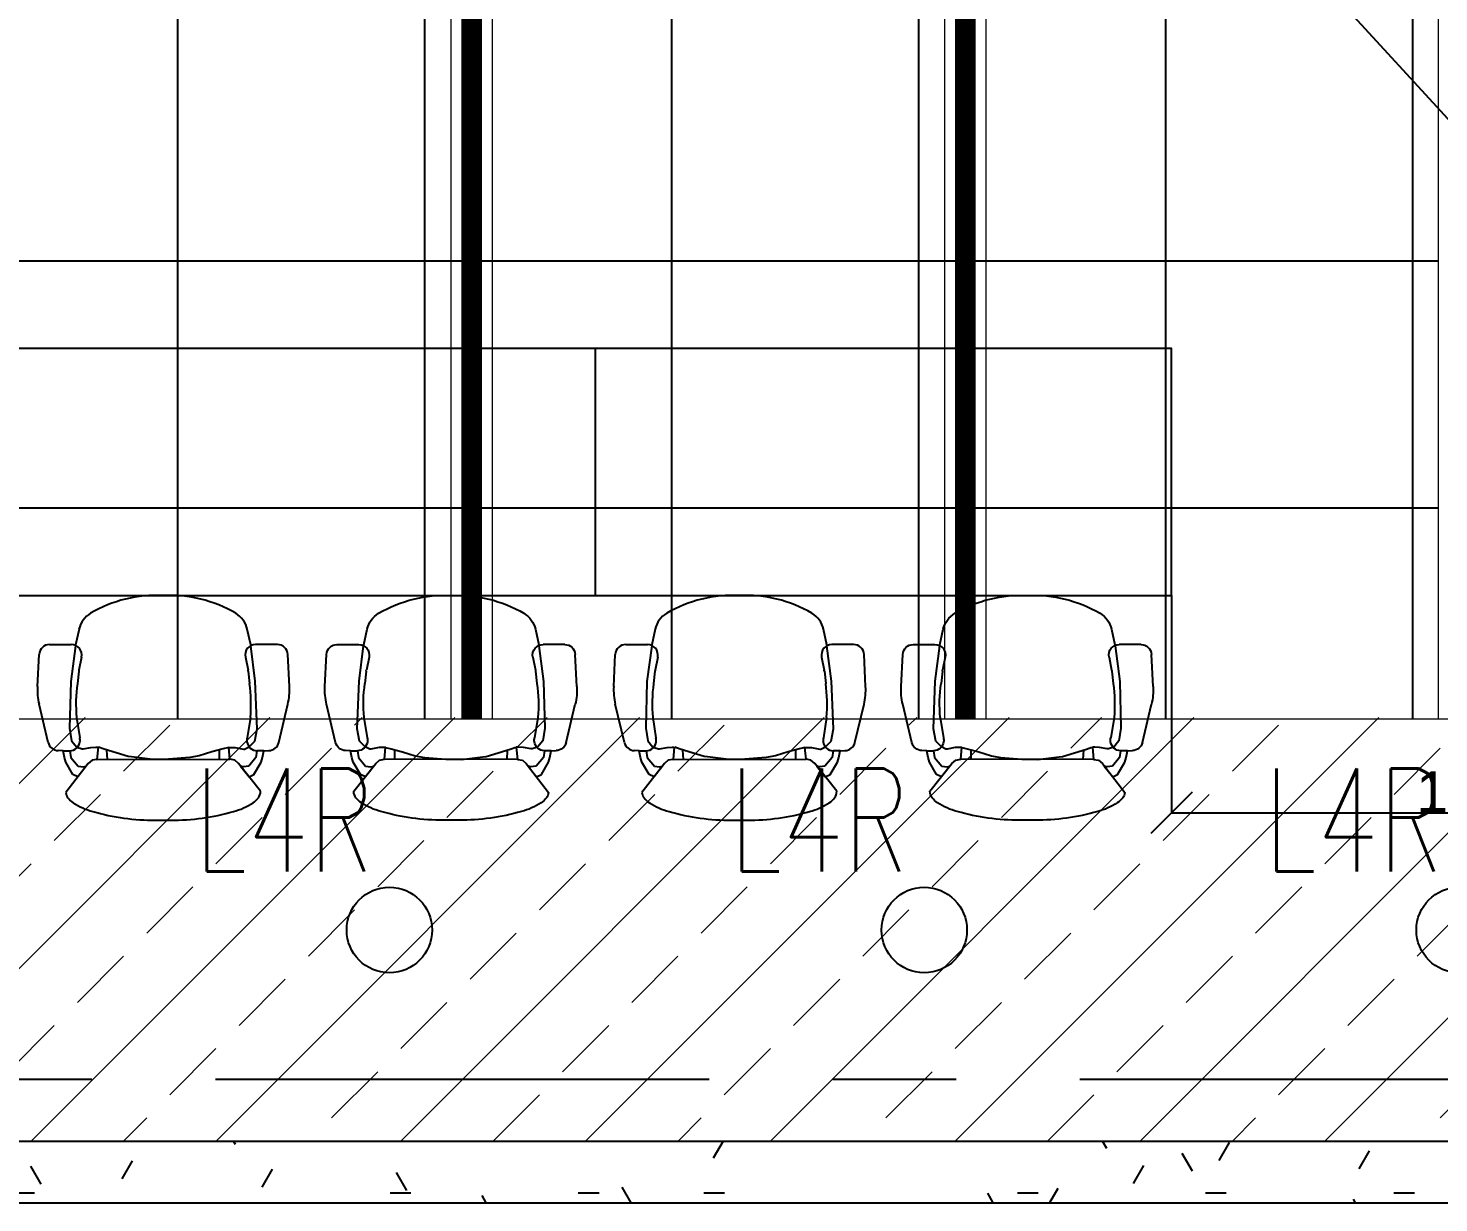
# Model space of a CAD drawing. Header units: millimetres. Extents: x -92759 to 184353, y -15225 to 86714.
# Drawn here: x 58773 to 62201, y 61041 to 63894 of the extents above; entities that cross this region are included whole.
import ezdxf

# ---------------------------------------------------------------- set-up
doc = ezdxf.new("R2010")
doc.units = ezdxf.units.MM
for name, pattern in [('HIDDEN', [0.375, 0.25, -0.125]), ('IDA - Center 2', [1950, 450, -300, 900, -300]), ('IDA - Grid Line', [2100, 1200, -300, 300, -300])]:
    doc.linetypes.add(name, pattern=pattern)
doc.layers.get('Defpoints').update_dxf_attribs({"color": 8})
for name, color, linetype in [('0-1', 9, 'Continuous'), ('A-_FURT----_E', 9, 'Continuous'), ('A-_WALL----_H-1', 9, 'Continuous'), ('A-_WALLPRTN_E', 8, 'Continuous'), ('A-PATT-CONC', 8, 'Continuous'), ('E-_LIGT----_E-', 3, 'Continuous'), ('E-legend', 1, 'Continuous'), ('M-_SANIFIXR_E', 9, 'Continuous')]:
    doc.layers.add(name, color=color, linetype=linetype)
doc.layers.add('HFI 9MM FPB', color=94, linetype='Continuous', lineweight=5)
doc.layers.add('S-_ANOTGRID_E-1', color=9, linetype='IDA - Grid Line', true_color=0x808080)
doc.styles.add('Simplex', font='simplex_.ttf', dxfattribs={"width": 0.7, "height": 450})
doc.styles.get("Standard").update_dxf_attribs({"font": 'arial.ttf'})
doc.dimstyles.new('STANDARD_ACAD', dxfattribs={"dimtxt": 0.18, "dimasz": 0.18, "dimexe": 0.18, "dimexo": 0.0625, "dimgap": 0.09, "dimtad": 0, "dimtih": 1, "dimtoh": 1, "dimdec": 4, "dimzin": 0, "dimdsep": 46, "dimtxsty": 'Standard', "dimcen": 0.09, "dimadec": 0, "dimazin": 0, "dimtfac": 1, "dimtdec": 4, "dimtofl": 0, "dimtmove": 0, "dimatfit": 3, "dimfxl": 1, "dimtolj": 1, "dimtzin": 0, "dimarcsym": 0})

# ---------------------------------------------------------------- blocks, each defined once
blk = doc.blocks.new('HermanMiller_Seating_NewAeronWorkChairASize - A Size Low-Hgt Range Adj Std Tlt Hgt Adj Plus Pivot Arms Leather Armpads Basic Back Sup-8509503-2ND STOREY Copy 1')
at = {"layer": 'A-_FURT----_E'}
for p, q in [((-70.1, 279.3), (22.9, 301.4)), ((66, 305.3), (143.9, 301.4)), ((168, 276), (168, 223.2)), ((-106.6, 239.8), (-89.9, 243.1)), ((-89.9, 243.1), (-90.2, 226.4)), ((-89.9, 243.1), (-89.6, 255.1)), ((-120.9, 182.1), (-191.8, 236.5)), ((-153.3, 207.1), (-147.9, 219.2)), ((-127.5, 186.8), (-153.3, 207.1)), ((-147.9, 219.2), (-117.8, 236.6)), ((-127.3, 206.5), (-128.9, 193.8)), ((-106.6, 223.9), (-127.3, 206.5)), ((-117.8, 236.6), (-106.6, 239.8)), ((-90.2, 226.4), (-106.6, 223.9)), ((-81.7, 210), (-85.1, 196.7)), ((-66.2, 222.4), (-81.7, 210)), ((-35.1, 227.3), (-66.2, 222.4)), ((-9.4, 210.4), (-58.5, 202.6)), ((78, 224.5), (-35.1, 227.3)), ((103.4, 205), (73.2, 208.2)), ((165.1, 212.9), (78, 224.5)), ((167.5, 212.7), (165.1, 212.9)), ((205.1, 204.4), (167.5, 212.7)), ((-128.9, 193.8), (-127.5, 186.8)), ((-113, 172.8), (-120.9, 182.1)), ((-111.6, 160.8), (-113, 172.8)), ((-85.1, 196.7), (-85.1, 194)), ((-85.1, 194), (-82.4, 175.4)), ((-82.4, 175.4), (-81.1, 163.5)), ((137.6, 198.2), (105.6, 204.6)), ((-111.6, 160.8), (-110.3, -162.1)), ((-81.1, 158), (-111.6, 160.8)), ((-103.7, 85.1), (-86.4, 143.5)), ((-86.4, 143.5), (-81.1, 156.8)), ((-81.1, 163.5), (-81.1, 158)), ((-111.5, 135.5), (-88.4, 136.9)), ((-111.6, 25.3), (-105, 77.1)), ((-105, 77.1), (-103.7, 85.1)), ((-258.9, 18.3), (-258.9, 0)), ((-110.3, -13.3), (-111.6, 25.3)), ((-258.9, 0), (-258.9, -18.3)), ((-106.3, -65.1), (-110.3, -13.3)), ((-102.3, -87.7), (-106.3, -65.1)), ((-93, -118.3), (-102.3, -87.7)), ((-110.4, -136.9), (-87.7, -136.9)), ((-85.1, -146.2), (-93, -118.3)), ((-113, -174.1), (-110.3, -162.1)), ((-110.3, -162.1), (-82.4, -159.4)), ((-82.4, -159.5), (-85.1, -146.2)), ((-82.4, -159.4), (-82.4, -175.4)), ((-188.6, -236.8), (-120.9, -183.4)), ((-127.5, -188.3), (-153.3, -208.7)), ((-128.9, -195.3), (-127.5, -188.3)), ((-127.3, -208), (-128.9, -195.3)), ((-120.9, -183.4), (-113, -174.1)), ((-82.4, -175.4), (-86.4, -195.4)), ((-86.4, -195.4), (-86.4, -198)), ((-86.4, -198), (-80.8, -209.2)), ((-9.4, -212), (-58.5, -204.1)), ((137.6, -199.8), (105.6, -206.2)), ((167.5, -212.7), (205, -204.5)), ((-153.3, -208.7), (-147.9, -220.7)), ((-147.9, -220.7), (-117.8, -238.2)), ((-106.6, -225.5), (-127.3, -208)), ((-117.8, -238.2), (-106.6, -241.4)), ((-90.2, -228), (-106.6, -225.5)), ((-89.9, -244.7), (-90.2, -228)), ((-80.8, -209.2), (-66.5, -222.9)), ((-66.5, -222.9), (-36.8, -228.5)), ((-36.8, -228.5), (78.7, -224)), ((103.4, -206.6), (73.2, -209.8)), ((78.7, -224), (165.1, -212.9)), ((165.1, -212.9), (167.5, -212.7)), ((168, -277.6), (168, -224.7)), ((-106.6, -241.4), (-89.9, -244.7)), ((-89.9, -244.7), (-89.6, -256.7)), ((-70.1, -280.8), (22.9, -303)), ((66, -306.9), (143.9, -302.9))]:
    blk.add_line(p, q, dxfattribs=at)
for centre, radius, start, end in [((-64.2, 254.5), 25.4, 103.3925, 178.698), ((58.2, 153.1), 152.4, 87.0643, 103.3925), ((142.6, 276), 25.4, 0, 87.0643), ((-65, 122.2), 179.6, 147.6103, 164.3146), ((-176.2, 192.7), 48, 126.1981, 147.6103), ((-188, 208.8), 28, 97.9129, 126.1981), ((-64.9, 227.2), 25.4, 181.636, 262.725), ((23, -138.3), 350.2, 81.7564, 95.3033), ((142.6, 223.2), 25.4, 258.6901, 0), ((-64.9, 227.2), 25.4, 262.725, 284.3814), ((100.6, 179.7), 25.4, 78.6901, 83.8298), ((192.4, 146.3), 59.5, 30.4458, 77.6542), ((-29.5, 15.8), 316.9, 357.1336, 30.4458), ((304.8, 18.3), 563.7, 164.3146, 180), ((304.8, -18.3), 563.7, 180, 195.6854), ((-29.5, -15.8), 316.9, 329.5542, 2.8664), ((-65, -122.2), 179.6, 195.6854, 212.3897), ((-64.9, -228.8), 25.4, 97.275, 178.364), ((-64.9, -228.8), 25.4, 75.6186, 97.275), ((142.6, -224.7), 25.4, 0, 101.3099), ((192.4, -146.3), 59.5, 282.2053, 329.5542), ((-176.2, -192.7), 48, 212.3897, 233.8019), ((-188, -208.8), 28, 233.8019, 268.6864), ((23, 136.8), 350.2, 264.6967, 278.2436), ((100.6, -181.3), 25.4, 276.1702, 281.3099), ((-64.2, -256.1), 25.4, 181.302, 256.6075), ((58.2, -154.7), 152.4, 256.6075, 272.9357), ((142.6, -277.6), 25.4, 272.9357, 0)]:
    blk.add_arc(centre, radius, start, end, dxfattribs=at)
blk = doc.blocks.new('_ArchTick')
at = {"color": 0, "linetype": 'ByBlock', "lineweight": -2}
blk.add_lwpolyline([(-0.5, -0.5), (0.5, 0.5)], dxfattribs=at)
blk = doc.blocks.new('_Oblique')
at = {"color": 0, "linetype": 'ByBlock', "lineweight": -2}
blk.add_line((-0.5, -0.5), (0.5, 0.5), dxfattribs=at)
blk = doc.blocks.new('*D478')
at = {"layer": '0-1', "color": 0, "lineweight": -2, "transparency": 16777216}
for p, q in [((-28749.8, -16825.2), (-28749.8, -17353)), ((-27249.8, -16825.2), (-27249.8, -17353)), ((-28749.8, -17352.8), (-27249.8, -17352.8))]:
    blk.add_line(p, q, dxfattribs=at)
at = {"layer": 'Defpoints', "color": 0, "transparency": 16777216}
for p in [(-28749.8, -16825.1), (-27249.8, -16825.1), (-27249.8, -17352.8)]:
    blk.add_point(p, dxfattribs=at)
at = {"layer": '0-1', "color": 0, "lineweight": -2, "transparency": 16777216, "xscale": 100, "yscale": 100, "zscale": 100, "rotation": 180}
blk.add_blockref('_ArchTick', (-28749.8, -17352.8), dxfattribs=at)
at = {"layer": '0-1', "color": 0, "lineweight": -2, "transparency": 16777216, "xscale": 100, "yscale": 100, "zscale": 100}
blk.add_blockref('_Oblique', (-27249.8, -17352.8), dxfattribs=at)
at = {"layer": '0-1', "color": 0, "transparency": 16777216, "insert": (-27999.8, -17302.7), "char_height": 100, "attachment_point": 5}
blk.add_mtext('\\A1;1500', dxfattribs=at)
blk = doc.blocks.new('RCP_B8L2')
at = {"layer": 'A-PATT-CONC'}
h = blk.add_hatch(dxfattribs=at)
h.set_pattern_fill('ANSI37', color=256, scale=189, angle=45)
h.set_pattern_definition([(90, (-390319.6, -153298.3), (-600.075, 0), []), (180, (-390319.6, -153298.3), (-6e-14, -600.075), [])])
h.paths.add_polyline_path([(-396817.1, -153302.3), (-390419.1, -153302.3), (-390419.1, -158102.3), (-396817.1, -158102.3)])
at = {"layer": 'HFI 9MM FPB'}
h = blk.add_hatch(dxfattribs=at)
h.set_pattern_fill('ANSI33', color=256, scale=50)
h.set_pattern_definition([(45, (-381589.02, -647239), (-224.5064, 224.5064), []), (45, (-381364.5, -647239), (-224.5064, 224.5064), [158.75, -79.375])])
h.paths.add_polyline_path([(-396916.6, -153298.3), (-390319.6, -153298.3), (-390319.6, -158098.3), (-396916.6, -158098.3)], flags=16)
edge = h.paths.add_edge_path()
edge.add_line((-397702.1, -152277.3), (-389568.1, -152277.3))
edge.add_line((-389568.1, -152277.3), (-389568.1, -159127.3))
edge.add_line((-389568.1, -159127.3), (-397218.1, -159127.3))
edge.add_line((-397218.1, -159127.3), (-397218.1, -158677.3))
edge.add_line((-397218.1, -158677.3), (-397668.1, -158677.3))
edge.add_line((-397668.1, -158677.3), (-397668.1, -152277.3))
for points in [[(-397668.1, -152277.3), (-389568.1, -152277.3), (-389568.1, -159127.3), (-397668.1, -159127.3)], [(-396916.6, -153302.3), (-390319.6, -153302.3), (-390319.6, -158102.3), (-396916.6, -158102.3)], [(-392818.1, -158102.3), (-392818.1, -153302.3), (-392718.6, -153302.3), (-392718.6, -158102.3)], [(-391618.6, -158102.3), (-391618.6, -153302.3), (-391519.1, -153302.3), (-391519.1, -158102.3)], [(-390419.1, -158102.3), (-390419.1, -153302.3), (-390319.6, -153302.3), (-390319.6, -158102.3)]]:
    blk.add_lwpolyline(points, close=True, dxfattribs=at)
blk = doc.blocks.new('A$C020d881d')
at = {"layer": 'E-legend', "lineweight": 25}
blk.add_circle((818.7, 172), 103.8, dxfattribs=at)
at = {"layer": 'E-legend', "lineweight": 25, "style": 'Simplex', "width": 0.7}
blk.add_text('L4R', height=250, dxfattribs=at).set_placement((345.2, 314.3))
blk = doc.blocks.new('EL_B8_L2_R4')
at = {"color": 1, "linetype": 'HIDDEN', "ltscale": 20, "const_width": 50}
for points in [[(-30450.3, -17125), (-30450.3, -12325)], [(-29250.8, -17125), (-29250.8, -12325)]]:
    blk.add_lwpolyline(points, dxfattribs=at)
at = {"layer": 'E-_LIGT----_E-', "ltscale": 0.5}
for p in [(-31468.9, -17809.5), (-30169.4, -17809.5), (-28869.9, -17809.5)]:
    blk.add_blockref('A$C020d881d', p, dxfattribs=at)
blk = doc.blocks.new('1599_FURN_RHH_BLK8 _NEW__2ND STY_dwg-10261561-BLK8_RHH_2ND STOREY PLAN')
at = {"layer": '0-1', "linetype": 'IDA - Center 2'}
blk.add_line((-27542.4, -16250.1), (-28944.3, -14725.1), dxfattribs=at)
at = {"layer": '0-1', "color": 8}
blk.add_line((-30149.8, -16225.1), (-32949.8, -16225.1), dxfattribs=at)
blk.add_lwpolyline([(-32949.8, -16225.1), (-32949.8, -16825.1), (-30149.8, -16825.1)], dxfattribs=at)
blk.add_lwpolyline([(-30149.8, -16225.1), (-30149.8, -16825.1), (-28749.8, -16825.1), (-28749.8, -16225.1)], close=True, dxfattribs=at)
at = {"layer": 'A-_FURT----_E', "color": 8, "rotation": 90.00000000000001}
for p in [(-31199.8, -17112.1), (-29799.8, -17112.1)]:
    blk.add_blockref('HermanMiller_Seating_NewAeronWorkChairASize - A Size Low-Hgt Range Adj Std Tlt Hgt Adj Plus Pivot Arms Leather Armpads Basic Back Sup-8509503-2ND STOREY Copy 1', p, dxfattribs=at)
at = {"layer": 'A-_FURT----_E', "color": 8, "xscale": -1, "rotation": 270}
for p in [(-30499.8, -17112.1), (-29099.8, -17112.1)]:
    blk.add_blockref('HermanMiller_Seating_NewAeronWorkChairASize - A Size Low-Hgt Range Adj Std Tlt Hgt Adj Plus Pivot Arms Leather Armpads Basic Back Sup-8509503-2ND STOREY Copy 1', p, dxfattribs=at)
at = {"layer": '0-1'}
dim = blk.add_linear_dim(base=(-27249.8, -17352.8), p1=(-28749.8, -16825.1), p2=(-27249.8, -16825.1), dimstyle='STANDARD_ACAD', override={"dimtxt": 100, "dimasz": 100, "dimtad": 1, "dimdec": 0, "dimblk1": 'ArchTick', "dimblk2": 'Oblique', "dimsah": 1, "dimtmove": 2}, dxfattribs=at)
dim.commit()
dim.dimension.update_dxf_attribs({"geometry": '*D478', "text_midpoint": (-27999.8, -17302.7)})
blk = doc.blocks.new('A$C3019c3af')
at = {"layer": 'A-_WALL----_H-1'}
h = blk.add_hatch(dxfattribs=at)
h.set_pattern_fill('FP_8', color=256, style=0, pattern_type=2)
h.set_pattern_definition([(0, (-11670.95, 40338.29), (609.6, 152.4), [50.292, -406.908, 50.292, -406.908, -2438.4]), (0, (-11670.95, 40338.29), (609.6, 152.4), [-914.4, 50.292, -864.108, 50.292, -406.908, -1066.8]), (0, (-11670.95, 40338.29), (609.6, 152.4), [-2286, 50.292, -254.508, 50.292, -711.708]), (120, (-11442.35, 40414.49), (-436.7823, 451.7291), [50.292, -406.908, 50.292, -406.908, -2438.4]), (120, (-11442.35, 40414.49), (-436.7823, 451.7291), [-914.4, 50.292, -864.108, 50.292, -406.908, -1066.8]), (120, (-11442.35, 40414.49), (-436.7823, 451.7291), [-2286, 50.292, -254.508, 50.292, -711.708]), (240, (-11366.15, 40719.29), (-172.8177, -604.1291), [50.292, -406.908, 50.292, -406.908, -2438.4]), (240, (-11366.15, 40719.29), (-172.8177, -604.1291), [-914.4, 50.292, -864.108, 50.292, -406.908, -1066.8]), (240, (-11366.15, 40719.29), (-172.8177, -604.1291), [-2286, 50.292, -254.508, 50.292, -711.708])])
h.paths.add_polyline_path([(-17100, 28300), (-15175, 28300), (-15175, 28450), (-17100, 28450)])
h.paths.add_polyline_path([(-17700, 28300), (-17700, 28450), (-27300, 28450), (-27300, 28300), (-23188.5, 28300)])
at = {"layer": 'A-_WALLPRTN_E'}
for p, q in [((-27300, 28450), (-19650, 28450)), ((-27300, 28300), (-17700, 28300))]:
    blk.add_line(p, q, dxfattribs=at)
at = {"layer": 'S-_ANOTGRID_E-1'}
blk.add_line((-38173.1, 28600), (13784.7, 28600), dxfattribs=at)
at = {"layer": 'M-_SANIFIXR_E'}
blk.add_blockref('1599_FURN_RHH_BLK8 _NEW__2ND STY_dwg-10261561-BLK8_RHH_2ND STOREY PLAN', (7599.8, 46600.1), dxfattribs=at)

msp = doc.modelspace()

# ---------------------------------------------------------------- block references
at = {"layer": '0-1'}
msp.add_blockref('A$C3019c3af', (82701.1, 32741.2), dxfattribs=at)
at = {"layer": 'A-PATT-CONC'}
msp.add_blockref('RCP_B8L2', (452619.1, 220318.5), dxfattribs=at)
at = {"layer": 'E-legend', "color": 7}
msp.add_blockref('EL_B8_L2_R4', (90301.1, 79341.2), dxfattribs=at)

doc.saveas('drawing.dxf')
